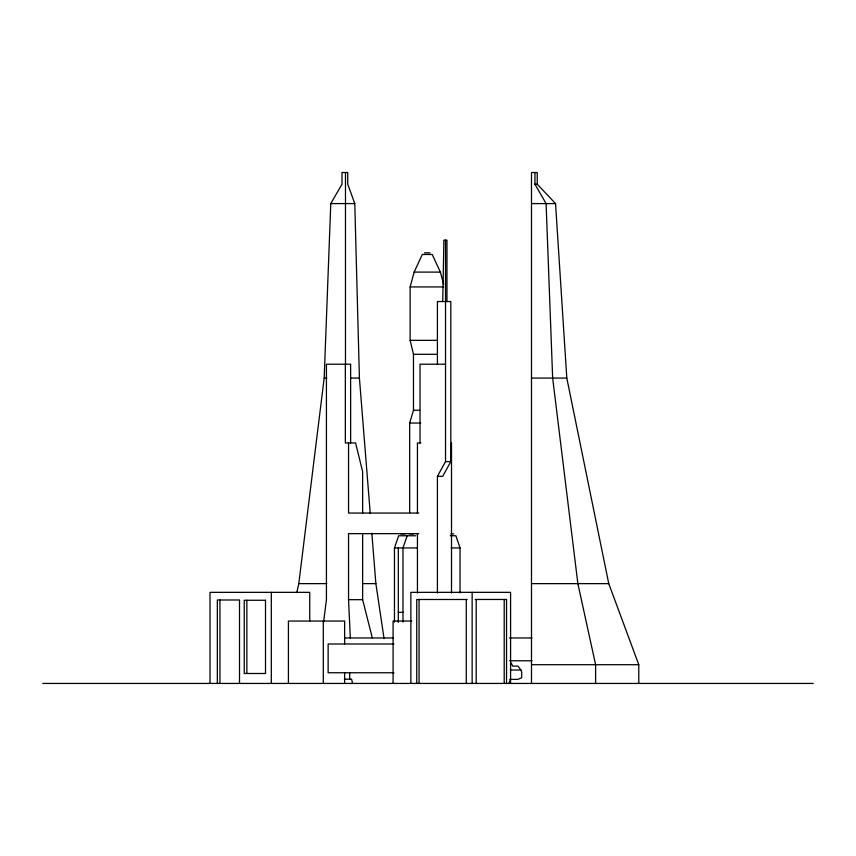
<?xml version="1.0" encoding="UTF-8"?>
<svg xmlns="http://www.w3.org/2000/svg" width="856" height="856" viewBox="0 0 856 856"><rect width="100%" height="100%" fill="white"/><g stroke="black" fill="none" stroke-linecap="round" stroke-linejoin="round"><path stroke-width="1.28" d="M442.723 301.547L443.9 240.14L446.96 240.14L446.96 301.547M296.797 592.641L298.787 583.632L324.178 378.074L330.78 203.589L342.004 184.211L342.004 172.516L347.75 172.516L347.75 184.211L354.78 203.589L359.413 378.074L370.241 513.343M323.568 622.119L326.425 599.682L326.425 364.217L350.628 364.217L350.628 442.937M409.682 512.584L409.682 423.035L413.469 410.259L413.469 354.288L410.131 340.335L410.131 286.931L414.144 272.101L422.297 254.478L432.216 254.478L440.369 272.101L443.708 284.46M394.466 622.077L394.466 547.936L398.639 535.76L415.706 535.76M407.146 535.76L402.983 547.936L402.983 622.077M508.86 683.441L510.583 679.375M437.416 593.048L437.416 476.353L445.527 461.587L445.527 240.14M437.416 364.217L437.416 301.547L450.812 301.547L450.812 461.587L442.702 476.353L437.416 476.353M534.947 172.516L534.947 184.211L537.247 184.211L555.544 203.589L566.8 378.074L608.755 583.632L638.779 664.705L638.779 683.484M330.78 203.589L354.78 203.589M531.49 203.589L555.544 203.589M424.448 252.841L430.065 252.841M414.144 272.101L440.369 272.101M410.131 286.931L443.558 286.931M410.131 340.335L437.491 340.335M413.469 354.288L436.485 354.288M445.527 364.217L420.029 364.217L420.029 442.937M324.178 378.074L326.842 378.074M350.553 378.074L359.413 378.074M531.49 378.074L566.8 378.074M413.469 410.259L419.729 410.259M409.682 423.035L420.767 423.035M420.97 442.937L417.439 442.937L417.439 513.054M445.527 461.587L450.812 461.587M418.755 513.054L348.542 513.054L348.542 442.937M418.755 533.652L348.542 533.652L348.542 599.682L350.339 637.955M400.769 533.876L405.07 533.876M409.275 533.876L413.576 533.876M450.93 533.876L453.744 533.876M450.267 535.76L455.874 535.76L460.047 547.936L460.047 592.951M394.466 547.936L417.086 547.936M451.144 547.936L460.047 547.936M298.787 583.632L326.799 583.632M362.666 583.632L375.87 583.632L384.055 638.555M531.49 583.632L608.755 583.632M467.269 599.489L416.754 599.489L416.754 683.441M475.176 599.468L506.538 599.468L506.538 683.441M348.542 599.682L362.634 599.682L372.328 637.955M398.308 612.372L403.497 612.372M411.747 621.049L393.086 621.049L393.086 683.441M345.107 637.955L393.075 637.955M509.416 637.955L532.015 637.955M393.974 644.001L328.137 644.001L328.137 672.752L393.974 672.752M509.609 660.779L532.025 660.779M531.49 664.705L638.779 664.705M510.326 670.023L520.951 670.023L521.679 672.014L521.679 677.77L517.816 679.375L509.791 679.375M344.358 679.183L351.559 679.183L352.608 683.441M42.8 683.441L813.2 683.441M520.951 670.023L517.998 666.096L512.541 666.096L511.385 663.133M534.947 184.211L546.096 203.589L552.655 378.074L577.864 583.632L595.605 664.705L595.605 683.484M371.836 533.235L375.87 583.632M537.247 184.211L537.247 172.516L531.49 172.516L531.49 683.484M510.583 683.441L510.583 592.341L410.869 592.341L410.869 683.441M504.205 599.468L504.205 683.441M476.193 599.468L476.193 683.441M472.148 592.341L472.148 683.441M466.274 599.489L466.274 683.441M451.508 442.937L451.508 593.037M419.065 599.489L419.065 683.441M417.439 533.652L417.439 593.08M398.308 547.936L398.308 622.312M362.634 513.054L362.634 471.624L355.582 442.937L345.343 442.937L345.343 364.217M362.634 533.652L362.634 599.682M349.708 672.634L349.708 679.183M345.482 172.516L345.482 364.752M344.626 644.001L344.626 621.049L288.408 621.049L288.408 683.441M344.626 672.752L344.626 683.441M323.3 621.049L323.3 683.441M309.733 621.049L309.733 592.341L210.02 592.341L210.02 683.441M271.309 592.341L271.309 683.441M246.849 600.27L246.849 673.501M239.509 683.441L239.509 599.992L217.338 599.992L217.338 683.441M219.949 599.992L219.949 683.441M265.51 600.27L244.238 600.27L244.238 673.501L265.51 673.501L265.51 600.27"/></g></svg>
